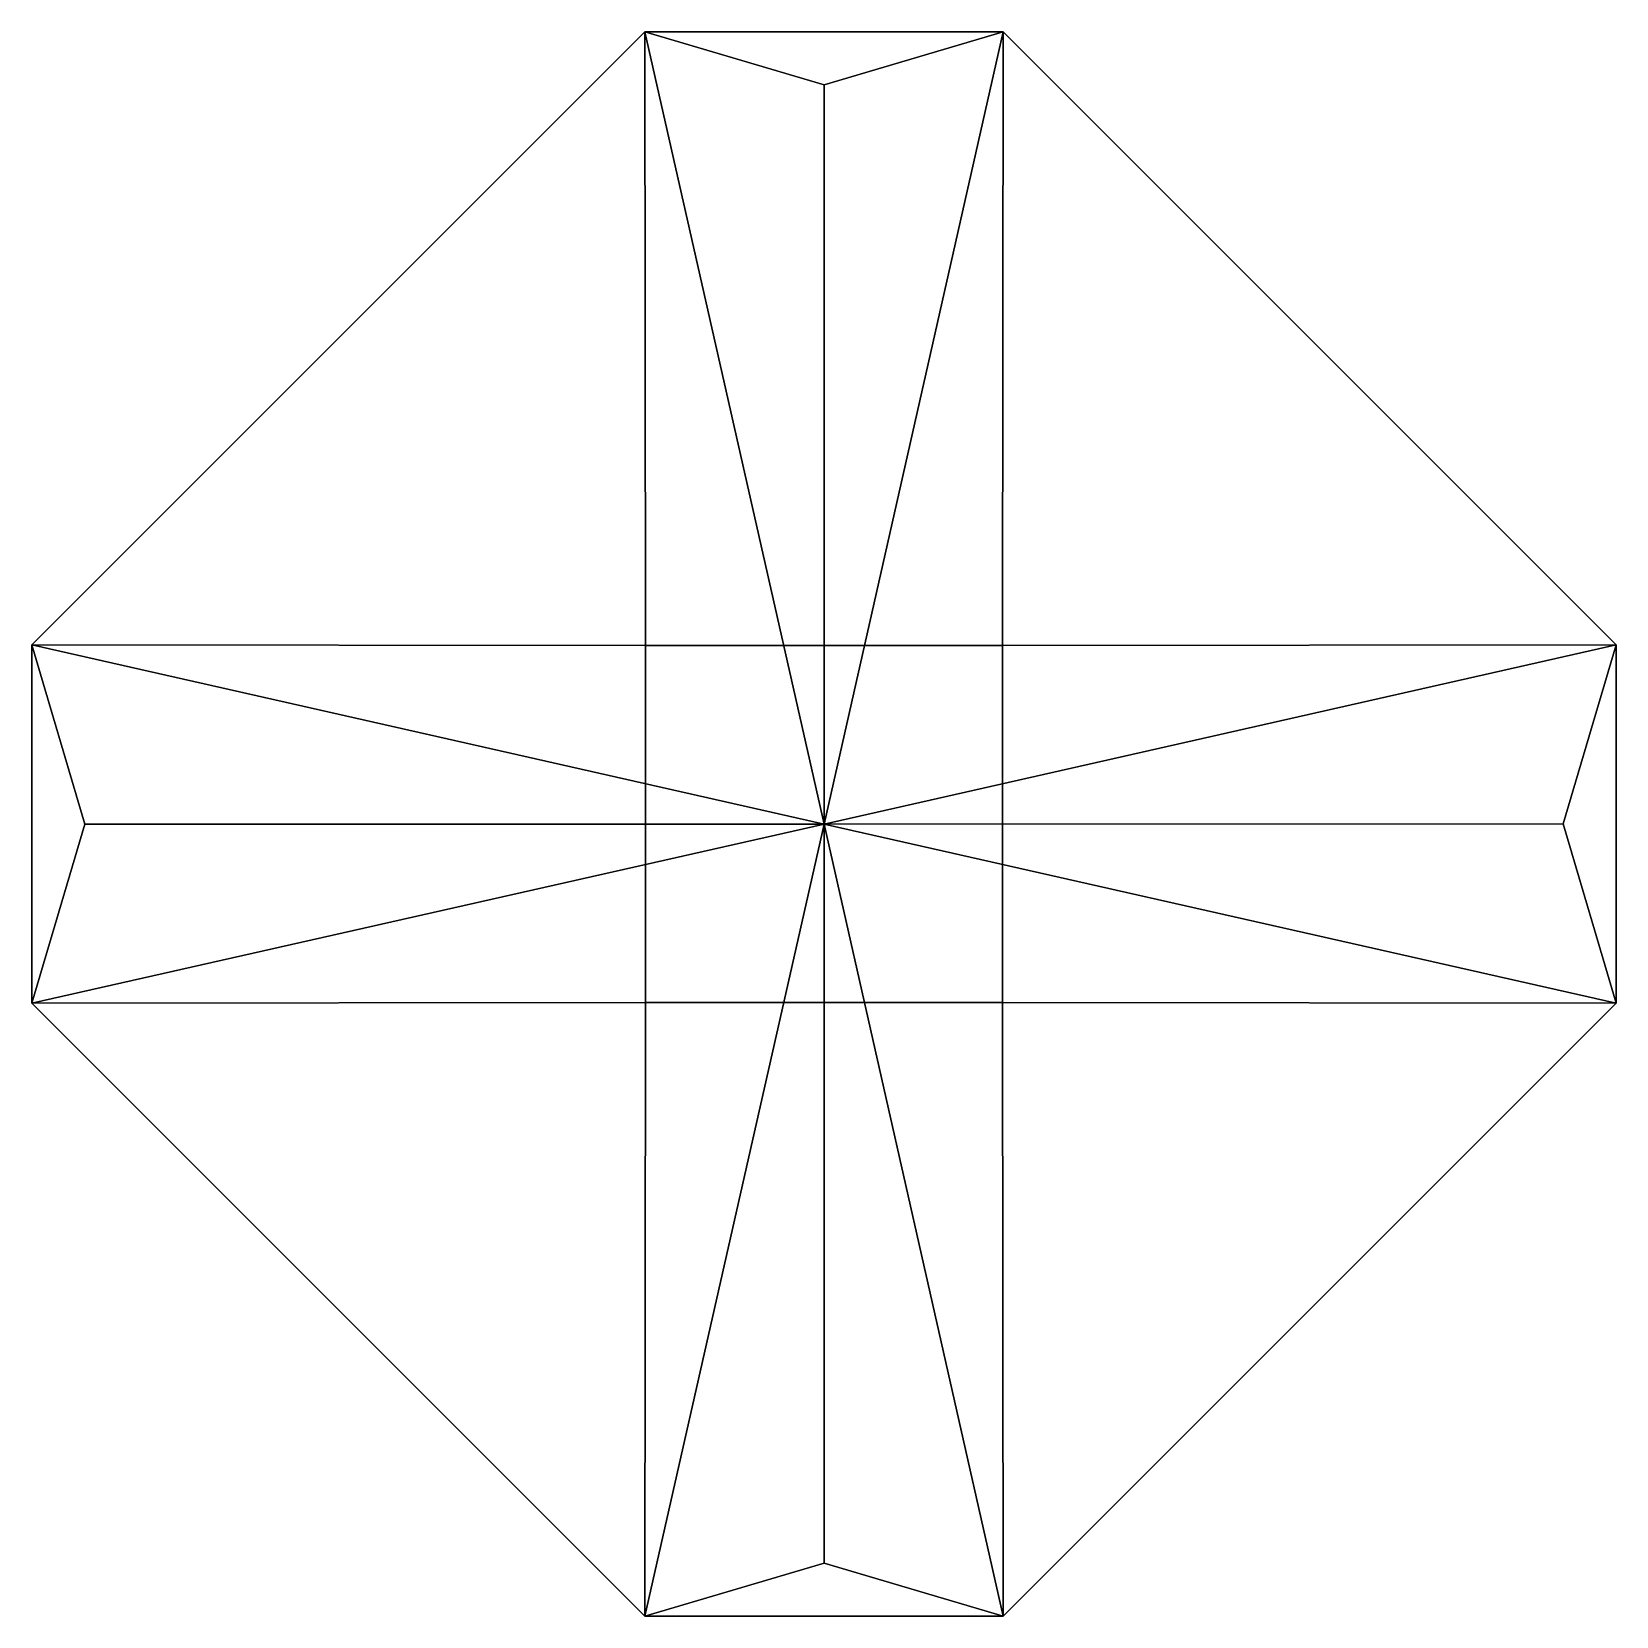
# Model space of a CAD drawing. Extents: x -1.79 to 0.51, y -1.15 to 1.15.
import ezdxf

# ---------------------------------------------------------------- set-up
doc = ezdxf.new("R2010")
doc.units = 0
doc.layers.add('Cylinder1', color=15, linetype='CONTINUOUS')

msp = doc.modelspace()

# ---------------------------------------------------------------- linework, layer by layer
at = {"layer": 'Cylinder1', "color": 0}
for points in [[(-0.902596, 1.151902, 0.662829), (-0.902592, 1.151905, 0.635715), (-0.38202, 1.151906, 0.635715), (-0.382017, 1.151903, 0.66283)], [(-0.902592, 1.151905, 0.635715), (-0.642306, 1.07487, 0.445045), (-0.38202, 1.151906, 0.635715)], [(0.509599, 0.260287, 0.635715), (-0.38202, 1.151906, 0.635715), (-0.642306, 0, -0.295467)], [(-0.642306, 1.07487, 0.445045), (-0.642306, 0, -0.295467), (-0.38202, 1.151906, 0.635715)], [(-0.382017, 1.151903, 0.66283), (-0.38202, 1.151906, 0.635715), (0.509599, 0.260287, 0.635715), (0.509596, 0.26029, 0.662829)], [(-0.642306, 0, -0.295467), (-0.902592, 1.151905, 0.635715), (-1.794211, 0.260287, 0.635715)], [(-1.794208, 0.26029, 0.66283), (-1.794211, 0.260287, 0.635715), (-0.902592, 1.151905, 0.635715), (-0.902596, 1.151902, 0.662829)], [(-1.794208, 0.26029, 0.66283), (-0.902596, 1.151902, 0.662829), (-0.901927, 0.259633, 0.998552)], [(-0.901927, 0.259633, 0.998552), (-0.902596, 1.151902, 0.662829), (-0.382017, 1.151903, 0.66283), (-0.382684, 0.259633, 0.998552)], [(-0.902592, 1.151905, 0.635715), (-0.642306, 0, -0.295467), (-0.642306, 1.07487, 0.445045)], [(-0.382684, 0.259633, 0.998552), (-0.382017, 1.151903, 0.66283), (0.509596, 0.26029, 0.662829)], [(-1.794208, -0.26029, 0.662829), (-1.794211, -0.260287, 0.635715), (-1.794211, 0.260287, 0.635715), (-1.794208, 0.26029, 0.66283)], [(-1.717176, 0, 0.445045), (-0.642306, 0, -0.295467), (-1.794211, 0.260287, 0.635715)], [(-1.717176, 0, 0.445045), (-1.794211, 0.260287, 0.635715), (-1.794211, -0.260287, 0.635715)], [(-0.901928, -0.259633, 0.998552), (-1.794208, -0.26029, 0.662829), (-1.794208, 0.26029, 0.66283), (-0.901927, 0.259633, 0.998552)], [(-0.901928, -0.259633, 0.998552), (-0.901927, 0.259633, 0.998552), (-0.382684, 0.259633, 0.998552), (-0.382673, -0.259621, 0.998552)], [(0.509599, 0.260287, 0.635715), (-0.642306, 0, -0.295467), (0.432564, 0.000001, 0.445045)], [(-0.382684, 0.259633, 0.998552), (0.509596, 0.26029, 0.662829), (0.509595, -0.26029, 0.66283), (-0.382673, -0.259621, 0.998552)], [(0.509599, 0.260287, 0.635715), (0.432564, 0.000001, 0.445045), (0.509599, -0.260286, 0.635715)], [(0.509596, 0.26029, 0.662829), (0.509599, 0.260287, 0.635715), (0.509599, -0.260286, 0.635715), (0.509595, -0.26029, 0.66283)], [(-1.794211, -0.260287, 0.635715), (-0.902593, -1.151904, 0.635715), (-0.642306, 0, -0.295467)], [(-1.794211, -0.260287, 0.635715), (-0.642306, 0, -0.295467), (-1.717176, 0, 0.445045)], [(-0.642306, -1.074869, 0.445045), (-0.642306, 0, -0.295467), (-0.902593, -1.151904, 0.635715)], [(0.432564, 0.000001, 0.445045), (-0.642306, 0, -0.295467), (0.509599, -0.260286, 0.635715)], [(-0.38202, -1.151905, 0.635715), (0.509599, -0.260286, 0.635715), (-0.642306, 0, -0.295467)], [(-0.38202, -1.151905, 0.635715), (-0.642306, 0, -0.295467), (-0.642306, -1.074869, 0.445045)], [(-0.902597, -1.151901, 0.662829), (-0.902593, -1.151904, 0.635715), (-1.794211, -0.260287, 0.635715), (-1.794208, -0.26029, 0.662829)], [(-0.901928, -0.259633, 0.998552), (-0.902597, -1.151901, 0.662829), (-1.794208, -0.26029, 0.662829)], [(-0.382673, -0.259621, 0.998552), (-0.382017, -1.151902, 0.662829), (-0.902597, -1.151901, 0.662829), (-0.901928, -0.259633, 0.998552)], [(-0.382673, -0.259621, 0.998552), (0.509595, -0.26029, 0.66283), (-0.382017, -1.151902, 0.662829)], [(0.509595, -0.26029, 0.66283), (0.509599, -0.260286, 0.635715), (-0.38202, -1.151905, 0.635715), (-0.382017, -1.151902, 0.662829)], [(-0.642306, -1.074869, 0.445045), (-0.902593, -1.151904, 0.635715), (-0.38202, -1.151905, 0.635715)], [(-0.382017, -1.151902, 0.662829), (-0.38202, -1.151905, 0.635715), (-0.902593, -1.151904, 0.635715), (-0.902597, -1.151901, 0.662829)]]:
    msp.add_3dface(points, dxfattribs=at)

doc.saveas('drawing.dxf')
